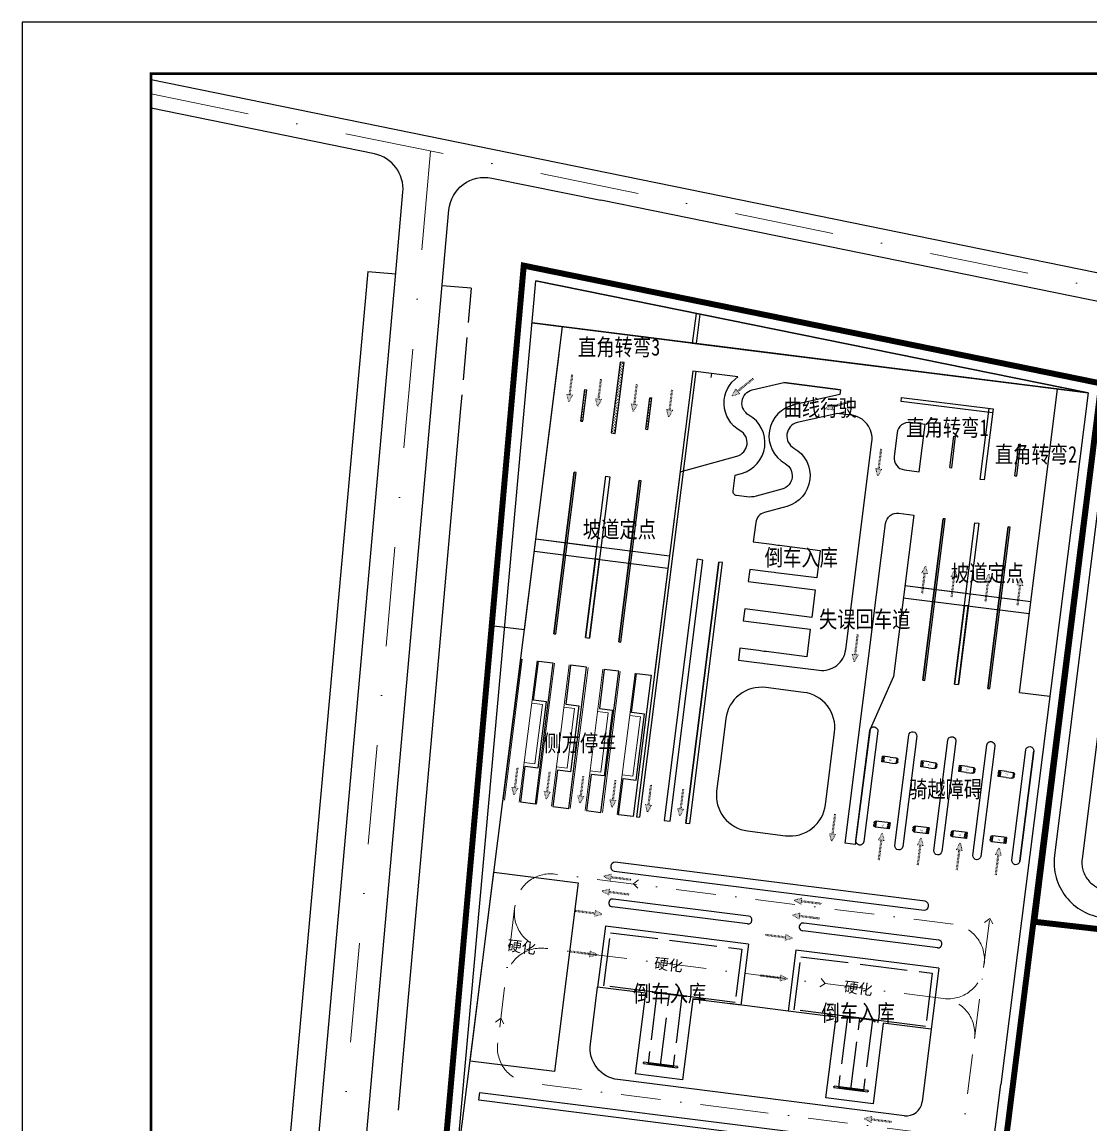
# Model space of a CAD drawing. Extents: x -534 to 560, y 572 to 1344.
# Drawn here: x -533.7 to -264.4, y 1066.3 to 1344.2 of the extents above; entities that cross this region are included whole.
import ezdxf

# ---------------------------------------------------------------- set-up
doc = ezdxf.new("R2010")
doc.units = 0
doc.header["$LTSCALE"] = 1000
doc.header["$MEASUREMENT"] = 0
for name, pattern in [('ACAD_ISO02W100', [15, 12, -3]), ('ACAD_ISO04W100', [30, 24, -3, 0, -3]), ('DASHDOT2', [0.5, 0.25, -0.125, 0, -0.125]), ('DIVIDE', [1.25, 0.5, -0.25, 0, -0.25, 0, -0.25]), ('DOT', [0.25, 0, -0.25]), ('X5', [3, 2, -1])]:
    doc.linetypes.add(name, pattern=pattern)
for name, color, linetype in [('0-场地', 5, 'Continuous'), ('DLSS', 8, 'Continuous'), ('PUB_TEXT', 7, 'Continuous'), ('TK', 7, 'Continuous'), ('外轮廓线', 2, 'Continuous'), ('点划线', 1, 'ACAD_ISO04W100'), ('用地红线', 1, 'DIVIDE'), ('细实线', 3, 'Continuous'), ('虚线', 2, 'ACAD_ISO02W100')]:
    doc.layers.add(name, color=color, linetype=linetype)
for name, color, linetype, lineweight in [('粗实线', 7, 'Continuous', 30), ('路边线', 7, 'Continuous', 30), ('道路红线', 1, 'Continuous', 0)]:
    doc.layers.add(name, color=color, linetype=linetype, lineweight=lineweight)
doc.styles.add('HT', font='simhei.ttf', dxfattribs={"width": 0.8})
doc.styles.get("Standard").update_dxf_attribs({"font": 'gbenor.shx', "bigfont": 'gbcbig.shx'})
doc.styles.add('宋体', font='')
doc.styles.get('宋体').set_extended_font_data('SimSun')
pattern_1 = [(50, (0, 0), (273.277, -23.9086), [28.575, -314.325]), (355, (0, 0), (-52.8651, 286.5853), [22.86, -251.4609]), (100.45144, (22.77, -2), (220.4119, 262.6766), [24.285, -267.1354]), (46.1842, (0, 76.2), (406.6186, -63.0635), [42.8625, -471.4875]), (96.6356, (33.9, 70.94), (356.1062, 371.1392), [36.4275, -400.7034]), (351.1842, (0, 76.2), (356.1062, 371.139), [34.29, -377.1896]), (21, (38.1, 57.15), (227.4216, -153.3978), [28.575, -314.325]), (326, (38.1, 57.15), (92.703, 276.282), [22.86, -251.46]), (71.45144, (57.05, 44.37), (320.1246, 122.8842), [24.285, -267.1349]), (37.5, (0, 0), (4.6329, 126.83256), [0, -248.412, 0, -255.27, 0, -252.4125]), (7.5, (0, 0), (100.2295, 150.27086), [0, -145.542, 0, -242.697, 0, -96.2025]), (327.5, (-84.96, 0), (203.3859, -8.59312), [0, -95.25, 0, -297.18, 0, -394.335]), (317.5, (-123.06, 0), (222.1938, 38.13974), [0, -123.825, 0, -197.358, 0, -280.035])]

# ---------------------------------------------------------------- blocks, each defined once
blk = doc.blocks.new('桩考-大货车库')
for p, q in [((-4325, 155), (-4325, 0)), ((4325, 310), (4325, 0)), ((-4170, -17845), (-4480, -17845)), ((4480, -17845), (4170, -17845))]:
    blk.add_line(p, q)
for p in [(-3176, 155), (0, 155), (3176, 155), (-3176, -17841), (-3176, -17845), (0, -17845), (3176, -17845)]:
    blk.add_point(p)
at = {"layer": '点划线'}
blk.add_line((3176, -17845), (-3176, -17845), dxfattribs=at)
at = {"layer": '粗实线'}
for p, q in [((-18176, 15155), (1250, 15155)), ((-18176, 15155), (-18176, -345)), ((1250, 15155), (18176, 15155)), ((18176, 15155), (18176, -345)), ((4325, 310), (-4325, 310)), ((-4325, 0), (4325, 0)), ((-18176, -345), (-5976, -345)), ((-5976, -345), (-5976, -20845)), ((5976, -20845), (5976, -345)), ((5976, -345), (18176, -345)), ((-4325, -17690), (4325, -17690)), ((4325, -18000), (-4325, -18000)), ((-5976, -20845), (5976, -20845))]:
    blk.add_line(p, q, dxfattribs=at)
for p in [(-4325, 155), (4325, 155), (-4325, -17845), (4325, -17845)]:
    blk.add_point(p, dxfattribs=at)
at = {"layer": '虚线', "color": 6}
for p, q in [((-16676, 13655), (-16676, 155)), ((16676, 13655), (-16676, 13655)), ((16676, 155), (16676, 13655)), ((-16676, 155), (-3176, 155)), ((-3176, 155), (3176, 155)), ((-3176, 155), (-3176, -17845)), ((0, -17845), (0, 155)), ((3176, 155), (16676, 155)), ((3176, 155), (3176, -17845))]:
    blk.add_line(p, q, dxfattribs=at)
at = {"layer": '细实线', "insert": (-13821, 11210), "char_height": 2.5, "width": 20461.41, "attachment_point": 1}
blk.add_mtext('{\\fSimSun|b0|i0|c134|p2;套库}', dxfattribs=at)
blk = doc.blocks.new('共用-起伏路驾驶')
at = {"layer": '路边线', "lineweight": 0}
h = blk.add_hatch(dxfattribs=at)
h.set_pattern_fill('AR-CONC', color=256, scale=1.5)
h.set_pattern_definition(pattern_1)
h.paths.add_polyline_path([(28190, 300), (26690, 300, 0.4142136), (27190, -200), (27690, -200, 0.4142136)])
h = blk.add_hatch(dxfattribs=at)
h.set_pattern_fill('AR-CONC', color=256, scale=1.5)
h.set_pattern_definition(pattern_1)
h.paths.add_polyline_path([(44190, 300), (43690, 300, 0.4141656), (43190, -200), (43190, -480, -0.4143528), (43690, 20), (44190, 20, -0.4142136), (44690, -480), (44690, -200, 0.4141497)])
h.paths.add_polyline_path([(44190, -3200), (43690, -3200, 0.4142136), (43190, -3700), (44690, -3700), (44690, -3700, 0.4141881)])
h = blk.add_hatch(dxfattribs=at)
h.set_pattern_fill('AR-CONC', color=256, scale=1.5)
h.set_pattern_definition(pattern_1)
h.paths.add_polyline_path([(28190, -3200), (26690, -3200, 0.4142136), (27190, -3700), (27690, -3700, 0.4141644)])
for p, q in [((26690, 300), (26690, -3200)), ((28190, 300), (26690, 300)), ((28190, 300), (28190, -3200)), ((43690, 300), (44190, 300)), ((43690, 20), (44190, 20)), ((27690, -200), (27190, -200)), ((43190, -1710), (43190, -200)), ((43190, -1710), (43190, -3700)), ((44690, -1710), (44690, -200)), ((44690, -1710), (44690, -3700)), ((28190, -3200), (26690, -3200)), ((27690, -3700), (27190, -3700)), ((43190, -3700), (44690, -3700)), ((43690, -3200), (44190, -3200))]:
    blk.add_line(p, q)
for centre, start, end in [((27190, 300), 180, 270), ((27690, 300), 270, 360), ((43690, -200), 90, 180), ((43690, -480), 90, 180), ((44190, -200), 360, 450), ((44190, -480), 360, 450), ((27190, -3200), 180, 270), ((27690, -3200), 270, 360), ((43690, -3700), 90, 180), ((44190, -3700), 360, 450)]:
    blk.add_arc(centre, 500, start, end)
at = {"layer": '路边线', "char_height": 500, "width": 5610, "attachment_point": 1}
for s, insert in [('凹', (27090, -1310)), ('凸', (43662, -1480))]:
    blk.add_mtext(s, dxfattribs=dict(at, insert=insert))
blk = doc.blocks.new('行驶方向-小型车')
at = {"layer": '粗实线'}
blk.add_hatch(color=1, dxfattribs=at).paths.add_polyline_path([(0, 0), (-1936, 750), (-1936, 150), (-6936, 150), (-6936, -150), (-1936, -150), (-1936, -750)])
at = {"color": 1, "linetype": 'DOT', "lineweight": 5}
for p, q in [((-6936, -150), (-6936, 150)), ((-6936, 150), (-1936, 150)), ((-1936, 750), (-1936, 150)), ((-1936, 750), (0, 0)), ((-1936, -750), (0, 0)), ((-6936, -150), (-1936, -150)), ((-1936, -150), (-1936, -750))]:
    blk.add_line(p, q, dxfattribs=at)
blk = doc.blocks.new('BFGGFHBDRSGS')
at = {"layer": 'TK'}
for p, q in [((385484, -156238), (301384, -156238)), ((301384, -156238), (301384, -215638))]:
    blk.add_line(p, q, dxfattribs=at)
at = {"layer": 'TK', "const_width": 50}
blk.add_lwpolyline([(303884, -214638), (384484, -214638), (384484, -157238), (303884, -157238)], close=True, dxfattribs=at)
blk = doc.blocks.new('A$C37B82D5D')
at = {"xscale": 1.25, "yscale": 1.25, "zscale": 1.25}
blk.add_blockref('BFGGFHBDRSGS', (-376730, 269547), dxfattribs=at)

msp = doc.modelspace()

# ---------------------------------------------------------------- hatches: boundary and pattern name
at = {"layer": '0-场地'}
h = msp.add_hatch(dxfattribs=at)
h.set_pattern_fill('GRASS', color=256, scale=0.5, angle=-7.18478, style=0)
h.set_pattern_definition([(82.8152155, (-36795.66336, -14194.5695), (-0.3065584326, 0.3949961104), [0.09375, -0.6133567815]), (37.8152155, (-36795.66336, -14194.5695), (-0.306558433, 0.3949961105), [0.09375, -0.40625]), (127.8152155, (-36795.66336, -14194.5695), (-0.3949961105, -0.306558433), [0.09375, -0.40625])])
h.paths.add_polyline_path([(-382.026, 1258.427), (-383.018, 1258.552), (-385.269, 1240.694), (-384.277, 1240.569)])
h = msp.add_hatch(dxfattribs=at)
h.set_pattern_fill('GRASS', color=256, scale=0.5, angle=-7.18478, style=0)
h.set_pattern_definition([(82.8152155, (-36887.38774, -14173.2626), (-0.3065584326, 0.3949961104), [0.09375, -0.6133567815]), (37.8152155, (-36887.38774, -14173.2626), (-0.306558433, 0.3949961105), [0.09375, -0.40625]), (127.8152155, (-36887.38774, -14173.2626), (-0.3949961105, -0.306558433), [0.09375, -0.40625])])
h.paths.add_polyline_path([(-391.459, 1251.553), (-391.955, 1251.616), (-392.956, 1243.679), (-392.46, 1243.616)])
h.paths.add_polyline_path([(-375.089, 1249.49), (-375.585, 1249.552), (-376.586, 1241.615), (-376.09, 1241.552)])

# ---------------------------------------------------------------- linework, layer by layer
for p, q in [((-408.069, 1183.755), (-412.554, 1148.18)), ((-340.735, 1095.021), (-355.618, 1096.897)), ((-304.669, 1090.474), (-306.983, 1072.119)), ((-311.452, 1068.651), (-383.585, 1077.744))]:
    msp.add_line(p, q)
at = {"color": 6, "lineweight": 0}
for p, q in [((-407.701, 1183.709), (-412.186, 1148.133)), ((-403.976, 1183.239), (-407.206, 1157.617)), ((-399.965, 1182.734), (-404.45, 1147.158)), ((-399.597, 1182.687), (-404.081, 1147.112)), ((-395.872, 1182.218), (-399.102, 1156.596)), ((-391.493, 1181.666), (-395.977, 1146.09)), ((-391.124, 1181.619), (-395.609, 1146.044)), ((-387.4, 1181.15), (-391.884, 1145.574)), ((-383.389, 1180.644), (-387.873, 1145.069)), ((-383.02, 1180.598), (-387.505, 1145.022)), ((-379.296, 1180.128), (-382.525, 1154.506)), ((-405.318, 1172.598), (-402.616, 1172.257)), ((-402.616, 1172.257), (-404.505, 1157.277)), ((-397.214, 1171.576), (-394.512, 1171.236)), ((-394.512, 1171.236), (-396.401, 1156.255)), ((-388.741, 1170.508), (-386.04, 1170.167)), ((-386.04, 1170.167), (-387.928, 1155.187)), ((-380.637, 1169.486), (-377.936, 1169.146)), ((-377.936, 1169.146), (-379.824, 1154.166)), ((-407.206, 1157.617), (-408.461, 1147.664)), ((-407.206, 1157.617), (-404.505, 1157.277)), ((-399.102, 1156.596), (-400.357, 1146.642)), ((-399.102, 1156.596), (-396.401, 1156.255)), ((-390.63, 1155.528), (-390.939, 1153.072)), ((-390.63, 1155.528), (-387.928, 1155.187)), ((-382.525, 1154.506), (-383.78, 1144.553)), ((-382.525, 1154.506), (-379.824, 1154.166))]:
    msp.add_line(p, q, dxfattribs=at)
for points in [[(-404.846, 1173.37), (-403.608, 1183.193), (-399.965, 1182.734), (-404.45, 1147.158), (-408.093, 1147.618), (-406.941, 1156.752), (-403.667, 1156.339), (-401.572, 1172.957)], [(-393.468, 1171.935), (-395.563, 1155.318), (-398.837, 1155.731), (-399.988, 1146.596), (-395.977, 1146.09), (-391.493, 1181.666), (-395.504, 1182.171), (-396.742, 1172.348)], [(-391.516, 1145.528), (-387.873, 1145.069), (-383.389, 1180.644), (-387.031, 1181.103), (-388.27, 1171.28), (-384.995, 1170.867), (-387.09, 1154.25), (-390.364, 1154.663)], [(-380.165, 1170.259), (-378.927, 1180.082), (-375.256, 1179.619), (-379.741, 1144.043), (-383.412, 1144.506), (-382.26, 1153.641), (-378.986, 1153.228), (-376.891, 1169.846)]]:
    msp.add_lwpolyline(points, close=True)
for points in [[(-318.163, 1165.503), (-321.664, 1137.722, -1), (-323.649, 1137.973), (-320.147, 1165.753, -1), (-318.163, 1165.503)], [(-308.34, 1164.264), (-311.842, 1136.484, -1), (-313.827, 1136.734), (-310.325, 1164.515, -1), (-308.34, 1164.264)], [(-298.518, 1163.026), (-302.02, 1135.246, -1), (-304.004, 1135.496), (-300.502, 1163.276, -1), (-298.518, 1163.026)], [(-292.198, 1134.008, -1), (-294.182, 1134.258), (-290.68, 1162.038, -1), (-288.696, 1161.788), (-292.198, 1134.008)], [(-282.375, 1132.77, -1), (-284.36, 1133.02), (-280.858, 1160.8, -1), (-278.873, 1160.55), (-282.375, 1132.77), (-278.873, 1160.55)], [(-383.585, 1077.744, -0.4142136), (-390.521, 1086.682), (-388.708, 1101.068)]]:
    msp.add_lwpolyline(points, format="xyb")
at = {"color": 2}
msp.add_lwpolyline([(-414.848, 1129.98), (-393.6, 1127.302), (-399.593, 1079.762), (-420.841, 1082.441)], close=True, dxfattribs=at)
msp.add_arc((-310.951, 1072.62), 4, 262.81522, 352.81522)
at = {"layer": '0-场地'}
for p, q in [((-383.018, 1258.552), (-385.269, 1240.694)), ((-384.277, 1240.569), (-382.026, 1258.427)), ((-382.026, 1258.427), (-383.018, 1258.552)), ((-360.075, 1254.652), (-359.95, 1255.645)), ((-385.269, 1240.694), (-384.277, 1240.569)), ((-378.901, 1143.938), (-378.167, 1143.845)), ((-371.956, 1143.062), (-370.468, 1142.875)), ((-366.499, 1142.374), (-365.507, 1142.249)), ((-350.695, 1118.954), (-384.778, 1123.251)), ((-350.946, 1116.97), (-385.028, 1121.266)), ((-302.723, 1112.907), (-336.805, 1117.203)), ((-302.973, 1110.923), (-337.056, 1115.219))]:
    msp.add_line(p, q, dxfattribs=at)
for points in [[(-439.755, 884.189), (-439.759, 884.189), (-404.259, 1278.977), (-265.149, 1250.749)], [(-265.149, 1250.749), (-404.259, 1278.977)], [(-363.918, 1270.791), (-364.86, 1263.319)], [(-362.935, 1270.591), (-363.868, 1263.194)], [(-407.151, 1191.041), (-397.521, 1267.436)], [(-405.21, 1268.405), (-334.783, 1259.528)], [(-265.149, 1250.749), (-405.21, 1268.405)], [(-265.149, 1250.749), (-405.21, 1268.405)], [(-272.838, 1251.719), (-364.86, 1263.319)], [(-425.436, 1045.989), (-398.396, 1260.491)], [(-364.743, 1256.249), (-378.901, 1143.938)], [(-364.009, 1256.156), (-378.167, 1143.845)], [(-353.355, 1254.813), (-364.743, 1256.249)], [(-327.538, 1251.559), (-341.845, 1253.362)], [(-392.956, 1243.679), (-391.955, 1251.616)], [(-392.46, 1243.616), (-391.459, 1251.553)], [(-391.955, 1251.616), (-391.459, 1251.553)], [(-282.469, 1175.323), (-272.838, 1251.719)], [(-376.586, 1241.615), (-375.585, 1249.552)], [(-376.09, 1241.552), (-375.089, 1249.49)], [(-375.585, 1249.552), (-375.089, 1249.49)], [(-289.217, 1245.72), (-312.285, 1248.628), (-312.16, 1249.62), (-289.092, 1246.712), (-291.343, 1228.854), (-292.335, 1228.979), (-290.084, 1246.837)], [(-392.956, 1243.679), (-392.46, 1243.616)], [(-376.586, 1241.615), (-376.09, 1241.552)], [(-300.023, 1231.964), (-299.022, 1239.901)], [(-299.526, 1231.901), (-298.526, 1239.838)], [(-299.022, 1239.901), (-298.526, 1239.838)], [(-283.652, 1229.9), (-282.652, 1237.837)], [(-283.156, 1229.837), (-282.155, 1237.775)], [(-282.652, 1237.837), (-282.155, 1237.775)], [(-300.023, 1231.964), (-299.526, 1231.901)], [(-399.71, 1190.103), (-394.582, 1230.781)], [(-399.214, 1190.04), (-394.086, 1230.718)], [(-391.773, 1189.102), (-386.645, 1229.78), (-385.653, 1229.655), (-390.78, 1188.977)], [(-383.339, 1188.039), (-378.211, 1228.717)], [(-382.843, 1187.977), (-377.715, 1228.655)], [(-367.937, 1230.913), (-374.349, 1180.052)], [(-283.652, 1229.9), (-283.156, 1229.837)], [(-306.776, 1178.388), (-301.648, 1219.066)], [(-306.28, 1178.325), (-301.152, 1219.003)], [(-298.839, 1177.387), (-293.711, 1218.065), (-292.719, 1217.94), (-297.847, 1177.262)], [(-290.406, 1176.324), (-285.278, 1217.002)], [(-289.91, 1176.261), (-284.782, 1216.939)], [(-404.262, 1213.959), (-370.609, 1209.717)], [(-404.262, 1213.959), (-388.883, 1212.021)], [(-404.65, 1210.884), (-370.997, 1206.641)], [(-370.468, 1142.875), (-362.176, 1208.654), (-363.664, 1208.842), (-371.956, 1143.062)], [(-370.468, 1142.875), (-362.176, 1208.654)], [(-366.499, 1142.374), (-358.207, 1208.154)], [(-365.507, 1142.249), (-357.215, 1208.029), (-358.207, 1208.154), (-366.499, 1142.374)], [(-365.507, 1142.249), (-357.215, 1208.029)], [(-311.328, 1202.244), (-279.58, 1198.242)], [(-311.328, 1202.244), (-295.95, 1200.306)], [(-311.716, 1199.169), (-279.967, 1195.166)], [(-407.151, 1191.041), (-414.84, 1192.01)], [(-298.839, 1177.387), (-297.847, 1177.262)], [(-282.469, 1175.323), (-274.78, 1174.354)]]:
    msp.add_lwpolyline(points, dxfattribs=at)
for points in [[(-364.86, 1263.319), (-265.149, 1250.749), (-363.918, 1270.791)], [(-394.582, 1230.781), (-399.71, 1190.103), (-399.214, 1190.04), (-394.086, 1230.718)], [(-378.211, 1228.717), (-383.339, 1188.039), (-382.843, 1187.977), (-377.715, 1228.655)], [(-301.648, 1219.066), (-306.776, 1178.388), (-306.28, 1178.325), (-301.152, 1219.003)], [(-285.278, 1217.002), (-290.406, 1176.324), (-289.91, 1176.261), (-284.782, 1216.939)], [(-388.279, 1208.82), (-389.271, 1208.945), (-391.773, 1189.102), (-390.78, 1188.977)], [(-295.346, 1197.105), (-296.338, 1197.23), (-298.839, 1177.387), (-297.847, 1177.262)], [(-418.383, 1074.548), (-305.835, 1060.36), (-306.258, 1058.398), (-418.634, 1072.564)]]:
    msp.add_lwpolyline(points, close=True, dxfattribs=at)
for points in [[(-367.937, 1230.913), (-353.626, 1234.832, 0.6681786), (-352.817, 1241.248, -0.5548247), (-353.355, 1254.813)], [(-339.075, 1247.768, 0.6979256), (-341.478, 1232.944, -0.6700751), (-342.271, 1226.518), (-348.751, 1224.744, -0.0984914), (-351.087, 1224.578), (-353.69, 1224.906, -0.4142136), (-354.557, 1226.023), (-354.049, 1230.051), (-352.438, 1230.492, 0.6681786), (-350.589, 1245.158, -0.6681786), (-349.78, 1251.574), (-341.845, 1253.362), (-327.538, 1251.559), (-327.692, 1250.333), (-339.667, 1247.635)]]:
    msp.add_lwpolyline(points, format="xyb", dxfattribs=at)
for points in [[(-324.816, 1245.168), (-328.232, 1245.599), (-338.477, 1243.29, 0.6700751), (-339.27, 1236.865, -0.6700751), (-341.082, 1222.178), (-346.703, 1220.639, 0.3033467), (-348.888, 1218.12), (-349.507, 1213.205), (-344.844, 1212.617), (-343.356, 1212.43), (-342.909, 1212.374), (-332.641, 1211.079), (-333.516, 1204.134), (-343.785, 1205.429), (-344.231, 1205.485), (-345.72, 1205.672), (-350.383, 1206.26), (-350.758, 1203.284), (-346.095, 1202.696), (-344.607, 1202.508), (-333.891, 1201.158), (-334.767, 1194.213), (-351.633, 1196.339), (-352.009, 1193.362), (-347.345, 1192.774), (-345.857, 1192.587), (-345.411, 1192.531), (-335.142, 1191.236), (-336.018, 1184.291), (-346.286, 1185.586), (-346.733, 1185.642), (-348.221, 1185.829), (-352.884, 1186.417), (-353.259, 1183.441), (-348.596, 1182.853), (-347.108, 1182.665), (-346.661, 1182.609), (-332.92, 1180.877, 0.4142136), (-326.217, 1186.079), (-319.613, 1238.465, 0.4142136)], [(-306.213, 1242.823), (-309.933, 1243.292, 0.4142136), (-313.285, 1240.691), (-314.036, 1234.738, 0.4142136), (-311.434, 1231.386), (-307.714, 1230.917)], [(-314.217, 1179.326), (-320.07, 1166.031), (-323.822, 1136.992), (-326.317, 1137.309), (-316.162, 1217.871, -0.4142136), (-312.81, 1220.473), (-309.09, 1220.004)], [(-346.37, 1176.525, 0.4142136), (-356.425, 1168.721), (-357.701, 1158.601), (-358.726, 1150.466, 0.4142136), (-350.923, 1140.411), (-341.363, 1139.206, 0.4142136), (-331.308, 1147.009), (-329.007, 1165.265, 0.4142136), (-336.81, 1175.32)], [(-384.553, 1130.278), (-306.463, 1120.434, 0.8800096), (-306.207, 1122.679), (-384.284, 1132.523, 0.8972635)]]:
    msp.add_lwpolyline(points, format="xyb", close=True, dxfattribs=at)
for centre, start, end in [((-384.903, 1122.259), 82.81522, 262.81522), ((-350.821, 1117.962), 262.81522, 82.81522), ((-336.93, 1116.211), 82.81522, 262.81522), ((-302.971, 1111.938), 262.81522, 82.81522)]:
    msp.add_arc(centre, 1, start, end, dxfattribs=at)
at = {"layer": 'DLSS', "color": 41, "linetype": 'Continuous', "flags": 128}
for points in [[(-501.194, 1329.7), (442.606, 1137.111)], [(-317.613, 834.433), (278.348, 766.017), (323.892, 1126.526), (324.743, 1133.618), (-188.72, 1238.214), (-407.322, 1282.834), (-445.889, 849.159), (-333.659, 836.275)], [(-320.113, 814.588), (-287.109, 1076.545)]]:
    msp.add_lwpolyline(points, dxfattribs=at)
for points in [[(-478.556, 843.068), (-439.621, 1280.116), (-437.76, 1301.357, 0.3810325), (-444.919, 1310.96), (-501.194, 1322.485)], [(-467.14, 835.785), (-426.152, 1296.873, -0.4475165), (-415.39, 1304.894), (-387.881, 1299.289)], [(-462.522, 830.937), (283.95, 745.242, 0.4108431), (300.542, 758.262), (348.834, 1140.627, 0.3922839), (341.703, 1150.573), (-387.881, 1299.289)]]:
    msp.add_lwpolyline(points, format="xyb", dxfattribs=at)
at = {"layer": 'DLSS', "color": 8, "linetype": 'X5', "flags": 128}
for points in [[(-446.59, 1281.35), (-461.464, 1116.185)], [(-446.59, 1281.35), (-439.567, 1280.734)], [(-420.542, 1277.115), (-427.866, 1277.765)], [(-420.542, 1277.115), (-421.307, 1268.502)], [(-421.64, 1264.752), (-422.59, 1254.054)], [(-422.923, 1250.304), (-423.233, 1246.812), (-429.398, 1177.452), (-434.866, 1116.185)], [(-461.464, 1116.185), (-485.567, 848.54)], [(-434.866, 1116.185), (-436.359, 1099.46), (-438.99, 1070.061)]]:
    msp.add_lwpolyline(points, dxfattribs=at)
at = {"layer": 'DLSS', "color": 41, "linetype": 'Continuous'}
msp.add_lwpolyline([(-364.86, 1263.319), (-265.149, 1250.749), (-287.109, 1076.545)], dxfattribs=at)
at = {"layer": 'DLSS', "color": 41, "linetype": 'X5'}
msp.add_lwpolyline([(337.755, 1056.829), (319.44, 1058.932, -0.416962), (313.291, 1066.75), (319.712, 1118.397, 0.3917403), (308.614, 1133.843), (-244.439, 1246.532, 0.436989), (-261.127, 1234.544), (-273.622, 1134.196, 0.4170219), (-261.326, 1118.557), (165.736, 1069.531)], format="xyb", dxfattribs=at)
msp.add_lwpolyline([(-115.377, 1115.284), (-97.64, 1202.333, 0.4142136), (-103.102, 1210.589), (-245.836, 1239.673, 0.436989), (-254.18, 1233.679), (-266.675, 1133.331, 0.4170219), (-260.527, 1125.512), (-123.035, 1109.728, 0.3890394)], format="xyb", close=True, dxfattribs=at)
at = {"layer": '用地红线', "color": 1, "linetype": 'DIVIDE', "ltscale": 0.03, "const_width": 1.5}
msp.add_lwpolyline([(324.743, 1133.618), (-188.72, 1238.214), (-407.322, 1282.834), (-445.889, 849.159), (278.348, 766.017), (323.892, 1126.526), (324.743, 1133.618), (324.743, 1133.618), (324.743, 1133.618)], close=True, dxfattribs=at)
at = {"layer": '用地红线', "color": 5, "linetype": 'DIVIDE', "ltscale": 0.02, "const_width": 1.5}
for points in [[(-407.322, 1282.834), (-261.825, 1253.136), (-314.674, 834.095), (-445.889, 849.159)], [(-261.825, 1253.136), (324.743, 1133.618), (324.743, 1133.618), (314.157, 1049.473), (-278.72, 1117.534), (-261.825, 1253.136)]]:
    msp.add_lwpolyline(points, close=True, dxfattribs=at)
at = {"layer": '道路红线', "linetype": 'DASHDOT2', "ltscale": 0.1}
for p, q in [((-501.194, 1326.099), (442.606, 1132.98)), ((-430.78, 1311.691), (-474.433, 826.276))]:
    msp.add_line(p, q, dxfattribs=at)
at = {"layer": '道路红线', "linetype": 'DASHDOT2', "ltscale": 0.04}
for points in [[(-399.452, 1129.533, 0.4142136), (-409.507, 1121.729, 0.4142136)], [(-409.615, 1120.872, 0.4142136), (-401.811, 1110.817, 0.4142136)], [(-291.334, 1106.832, 0.4142136), (-299.137, 1116.887, 0.4142136)], [(-401.811, 1110.817, 0.4142136), (-411.866, 1103.013, 0.4142136)], [(-301.567, 1098.18, 0.4142136), (-291.512, 1105.984, 0.4142136)], [(-293.763, 1088.125, 0.4142136), (-301.567, 1098.18, 0.4142136)], [(-413.887, 1086.982, 0.4142136), (-406.083, 1076.927, 0.4142136)]]:
    msp.add_lwpolyline(points, format="xyb", dxfattribs=at)
for points in [[(-299.137, 1116.887), (-299.137, 1116.887), (-399.382, 1129.524), (-399.452, 1129.533)], [(-378.562, 1125.995), (-379.698, 1127.083), (-378.409, 1128.087)], [(-409.615, 1120.872), (-413.887, 1086.982)], [(-409.507, 1121.729), (-409.615, 1120.872)], [(-291.512, 1105.984), (-291.263, 1107.958), (-289.953, 1118.353)], [(-289.181, 1116.982), (-289.953, 1118.353), (-291.245, 1117.353)], [(-301.567, 1098.18), (-301.567, 1098.18), (-401.811, 1110.817)], [(-332.776, 1101.17), (-331.406, 1101.942), (-332.405, 1103.234)], [(-293.763, 1088.125), (-291.548, 1105.7)], [(-412.331, 1091.839), (-413.102, 1093.209), (-414.395, 1092.21)], [(-298.035, 1054.235), (-293.763, 1088.125)], [(-305.839, 1064.29), (-352.904, 1070.223), (-406.083, 1076.927)]]:
    msp.add_lwpolyline(points, dxfattribs=at)

# ---------------------------------------------------------------- block references
for name, p, xscale, yscale, zscale, rotation in [('行驶方向-小型车', (-396.007, 1248.378), 0.001000000125747747, 0.001000000125747747, 0.001000000125747747, 262.8152152664987), ('行驶方向-小型车', (-388.739, 1247.253), 0.001000000125747747, 0.001000000125747747, 0.001000000125747747, 262.8152152664987), ('行驶方向-小型车', (-354.957, 1249.946), 0.001000000125782842, 0.001000000125782842, 0.001000000125782842, 219.0312412250562), ('行驶方向-小型车', (-379.725, 1245.958), 0.001000000125747747, 0.001000000125747747, 0.001000000125747747, 262.8152152664987), ('行驶方向-小型车', (-370.823, 1244.551), 0.001000000125747747, 0.001000000125747747, 0.001000000125747747, 262.8152152664987), ('行驶方向-小型车', (-331.487, 1246.696), 0.001000000125446431, 0.001000000125446431, 0.001000000125446431, 196.5022427956162), ('行驶方向-小型车', (-318.167, 1229.673), 0.001000000125747747, 0.001000000125747747, 0.001000000125747747, 262.8152152664987), ('行驶方向-小型车', (-306.091, 1207.247), 0.001000000125292745, 0.001000000125292745, 0.001000000125292745, 82.81521547330287), ('行驶方向-小型车', (-298.683, 1206.314), 0.001000000125292745, 0.001000000125292745, 0.001000000125292745, 82.81521547330287), ('行驶方向-小型车', (-290.127, 1205.235), 0.001000000125292745, 0.001000000125292745, 0.001000000125292745, 82.81521547330287), ('行驶方向-小型车', (-282.072, 1204.22), 0.001000000125292745, 0.001000000125292745, 0.001000000125292745, 82.81521547330287), ('行驶方向-小型车', (-324.083, 1182.916), 0.001000000125747747, 0.001000000125747747, 0.001000000125747747, 262.8152152664987), ('共用-起伏路驾驶', (-318.878, 1114.481), -0.001000000015339429, 0.001000000164573356, 0.001000000000203727, 262.8152321166536), ('行驶方向-小型车', (-409.784, 1149.348), -0.001000000125520247, 0.001000000167194592, 0.001000000003841706, 82.81521536990081), ('共用-起伏路驾驶', (-309.056, 1113.243), -0.001000000015339429, 0.001000000164573356, 0.001000000000203727, 262.8152321166536), ('共用-起伏路驾驶', (-299.462, 1112.054), -0.001000000015339429, 0.001000000164573356, 0.001000000000203727, 262.8152321166536), ('行驶方向-小型车', (-401.68, 1148.327), -0.001000000125520247, 0.001000000167194592, 0.001000000003841706, 82.81521536990081), ('行驶方向-小型车', (-393.208, 1147.259), -0.001000000125520247, 0.001000000167194592, 0.001000000003841706, 82.81521536990081), ('行驶方向-小型车', (-385.103, 1146.237), -0.001000000125520247, 0.001000000167194592, 0.001000000003841706, 82.81521536990081), ('共用-起伏路驾驶', (-289.537, 1110.803), -0.001000000015339429, 0.001000000164573356, 0.001000000000203727, 262.8152321166536), ('行驶方向-小型车', (-376.137, 1145.032), -0.001000000125520247, 0.001000000167194592, 0.001000000003841706, 82.81521536990081), ('行驶方向-小型车', (-368.033, 1144.011), -0.001000000125520247, 0.001000000167194592, 0.001000000003841706, 82.81521536990081), ('行驶方向-小型车', (-329.784, 1137.692), 0.001000000125747747, 0.001000000125747747, 0.001000000125747747, 262.8152152664987), ('行驶方向-小型车', (-317.007, 1139.996), 0.001000000125292745, 0.001000000125292745, 0.001000000125292745, 82.81521547330287), ('行驶方向-小型车', (-307.185, 1138.758), 0.001000000125292745, 0.001000000125292745, 0.001000000125292745, 82.81521547330287), ('行驶方向-小型车', (-297.362, 1137.52), 0.001000000125292745, 0.001000000125292745, 0.001000000125292745, 82.81521547330287), ('行驶方向-小型车', (-287.54, 1136.282), 0.001000000125292745, 0.001000000125292745, 0.001000000125292745, 82.81521547330287), ('行驶方向-小型车', (-387.279, 1128.997), 0.00100000011784642, 0.00100000011784642, 0.00100000011784642, 172.8152155245656), ('行驶方向-小型车', (-387.749, 1125.273), 0.00100000011784642, 0.00100000011784642, 0.00100000011784642, 172.8152155245656), ('行驶方向-小型车', (-339.307, 1122.95), 0.00100000011784642, 0.00100000011784642, 0.00100000011784642, 172.8152155245656), ('行驶方向-小型车', (-387.438, 1119.399), -0.00100000011807392, 0.001000000164573578, 0.001000000003841706, 172.8152154211636), ('行驶方向-小型车', (-339.776, 1119.226), 0.00100000011784642, 0.00100000011784642, 0.00100000011784642, 172.8152155245656), ('桩考-大货车库', (-370.631, 1099.137), -0.00100000016206938, 0.001000000164573467, 0.001000000003841706, 352.8152154237931), ('行驶方向-小型车', (-339.466, 1113.352), -0.00100000011807392, 0.001000000164573578, 0.001000000003841706, 172.8152154211636), ('行驶方向-小型车', (-388.728, 1109.168), -0.00100000011807392, 0.001000000164573578, 0.001000000003841706, 172.8152154211636), ('桩考-大货车库', (-322.659, 1093.09), -0.00100000016206938, 0.001000000164573467, 0.001000000003841706, 352.8152154237931), ('行驶方向-小型车', (-340.756, 1103.12), -0.00100000011807392, 0.001000000164573578, 0.001000000003841706, 172.8152154211636), ('行驶方向-小型车', (-321.652, 1067.972), 0.001000000125292745, 0.001000000125292745, 0.001000000125292745, 172.8152154733029)]:
    msp.add_blockref(name, p, dxfattribs=dict(xscale=xscale, yscale=yscale, zscale=zscale, rotation=rotation))
at = {"layer": '外轮廓线', "ltscale": 0.03, "xscale": 0.01040000000011787, "yscale": 0.01040000000011787, "zscale": 0.01040000000024591}
msp.add_blockref('A$C37B82D5D', (-533.694, 571.998), dxfattribs=at)

# ---------------------------------------------------------------- texts
at = {"color": 4, "linetype": 'Continuous', "style": '宋体'}
for p in [(-411.619, 1110.301), (-374.62, 1105.853), (-326.804, 1099.905)]:
    msp.add_text('硬化', height=2.6582, rotation=352.81522, dxfattribs=at).set_placement(p)
at = {"layer": 'PUB_TEXT', "color": 7, "style": 'HT', "width": 0.8}
for s, p in [('直角转弯3', (-393.661, 1260.175)), ('曲线行驶', (-341.868, 1244.907)), ('直角转弯1', (-310.973, 1239.886)), ('直角转弯2', (-288.662, 1233.16)), ('坡道定点', (-392.454, 1214.279)), ('倒车入库', (-346.63, 1207.16)), ('坡道定点', (-299.712, 1203.241)), ('失误回车道', (-332.961, 1191.62)), ('侧方停车', (-402.403, 1160.424)), ('骑越障碍', (-310.288, 1148.812)), ('倒车入库', (-379.773, 1097.375)), ('倒车入库', (-332.315, 1092.442))]:
    msp.add_text(s, height=4.2247, dxfattribs=at).set_placement(p)

doc.saveas('drawing.dxf')
